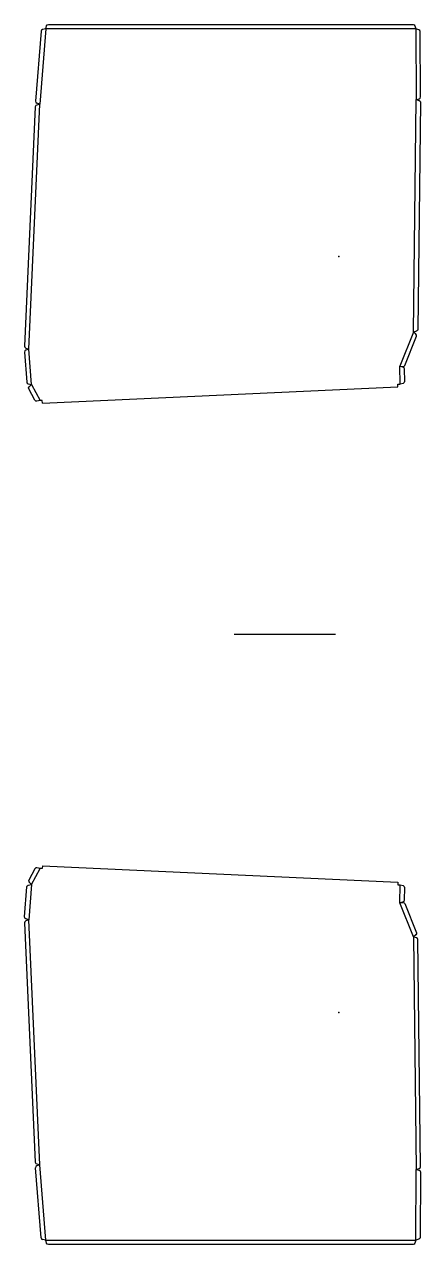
# Model space of a CAD drawing. Header units: millimetres. Extents: x -832 to 216, y -614 to 2614.
import ezdxf

# ---------------------------------------------------------------- set-up
doc = ezdxf.new("R2010")
doc.units = ezdxf.units.MM
doc.layers.get('0').update_dxf_attribs({"linetype": 'CONTINUOUS'})

msp = doc.modelspace()

# ---------------------------------------------------------------- linework, layer by layer
for p, q in [((-787.9, 2595.9), (-802.4, 2410.5)), ((-775.4, 2601.9), (-791, 2402.6)), ((-775.4, 2601.9), (-783.8, 2600.4)), ((-791, 2402.6), (-799.1, 2405.4)), ((-784.3, 1612.4), (155.8, 1655)), ((155.8, 1655), (155.9, 1662)), ((155.9, 1662), (161.9, 1662)), ((-784.6, 1619.4), (-790.6, 1619.1)), ((-784.3, 1612.4), (-784.6, 1619.4)), ((-9.5, 1000), (-276.8, 1000)), ((-784.3, 387.6), (-784.6, 380.6)), ((-784.3, 387.6), (155.8, 345)), ((-784.6, 380.6), (-790.6, 380.9)), ((155.8, 345), (155.9, 338)), ((155.9, 338), (161.9, 338)), ((-787.9, -595.9), (-802.4, -410.5)), ((-791, -402.6), (-799.1, -405.4)), ((-775.4, -601.9), (-791, -402.6)), ((-775.4, -601.9), (-783.8, -600.4))]:
    msp.add_line(p, q)
for points in [[(-768.3, 2613.9), (196.1, 2613.9, -0.339454), (200.9, 2610.2), (203.1, 2601.9), (-775.4, 2601.9), (-773.2, 2610.2, -0.339454)], [(203.1, 2601.9), (203.9, 2414.9), (212.2, 2417.2, 0.339454), (215.9, 2422.1), (215.2, 2594.9, 0.339454), (211.4, 2599.8)], [(-799.4, 2400.7, 0.339454), (-803.3, 2396.1), (-832, 1762.8, 0.339454), (-828.5, 1757.8), (-820.3, 1755.2), (-828.4, 1752.4, 0.339454), (-831.7, 1747.3), (-825.6, 1667.6, 0.339454), (-821.6, 1663.1), (-813.1, 1661.5), (-820.3, 1755.2), (-791, 2402.6)], [(203.9, 2414.9), (212.2, 2412.6, -0.339454), (215.8, 2407.8), (208.8, 1806.9, -0.339454), (205, 1802.1), (196.7, 1800)], [(160.7, 1709.9), (169.2, 1708.9, 0.339454), (174.4, 1712), (205.2, 1789, 0.339454), (203.6, 1794.8), (196.7, 1800)], [(160.7, 1709.9), (169, 1707.9, -0.339454), (172.8, 1703.2), (173.7, 1669.3, -0.339454), (170.1, 1664.4), (161.9, 1662)], [(-790.6, 1619.1), (-798.9, 1617.2, -0.339454), (-804.5, 1619.7), (-820.4, 1649.6, -0.339454), (-819.4, 1655.6), (-813.1, 1661.5)], [(-791, -402.6), (-820.3, 244.8), (-828.4, 247.6, -0.339454), (-831.7, 252.7), (-825.6, 332.4, -0.339454), (-821.6, 336.9), (-813.1, 338.5), (-790.6, 380.9), (-798.9, 382.8, 0.339454), (-804.5, 380.3), (-820.4, 350.4, 0.339454), (-819.4, 344.4), (-813.1, 338.5), (-820.3, 244.8), (-828.5, 242.2, 0.339454), (-832, 237.2), (-803.3, -396.1, 0.339454), (-799.4, -400.7)], [(160.7, 290.1), (161.9, 338), (170.1, 335.6, -0.339454), (173.7, 330.7), (172.8, 296.8, -0.339454), (169, 292.1)], [(203.1, -601.9), (203.9, -414.9), (212.2, -412.6, 0.339454), (215.8, -407.8), (208.8, 193.1, 0.339454), (205, 197.9), (196.7, 200), (160.7, 290.1), (169.2, 291.1, -0.339454), (174.4, 288), (205.2, 211, -0.339454), (203.6, 205.2), (196.7, 200), (203.9, -414.9), (212.2, -417.2, -0.339454), (215.9, -422.1), (215.2, -594.9, -0.339454), (211.4, -599.8)], [(-775.4, -601.9), (203.1, -601.9), (200.9, -610.2, -0.339454), (196.1, -613.9), (-768.3, -613.9, -0.339454), (-773.2, -610.2)]]:
    msp.add_lwpolyline(points, format="xyb", close=True)
for centre, start, end in [((-782.9, 2595.5), 100.5216, 175.5216), ((-797.4, 2410.1), 175.5216, 250.5216), ((-797.4, -410.1), 109.4784, 184.4784), ((-782.9, -595.5), 184.4784, 259.4784)]:
    msp.add_arc(centre, 5, start, end)
for p in [(0, 2000), (0, 0)]:
    msp.add_point(p)

doc.saveas('drawing.dxf')
